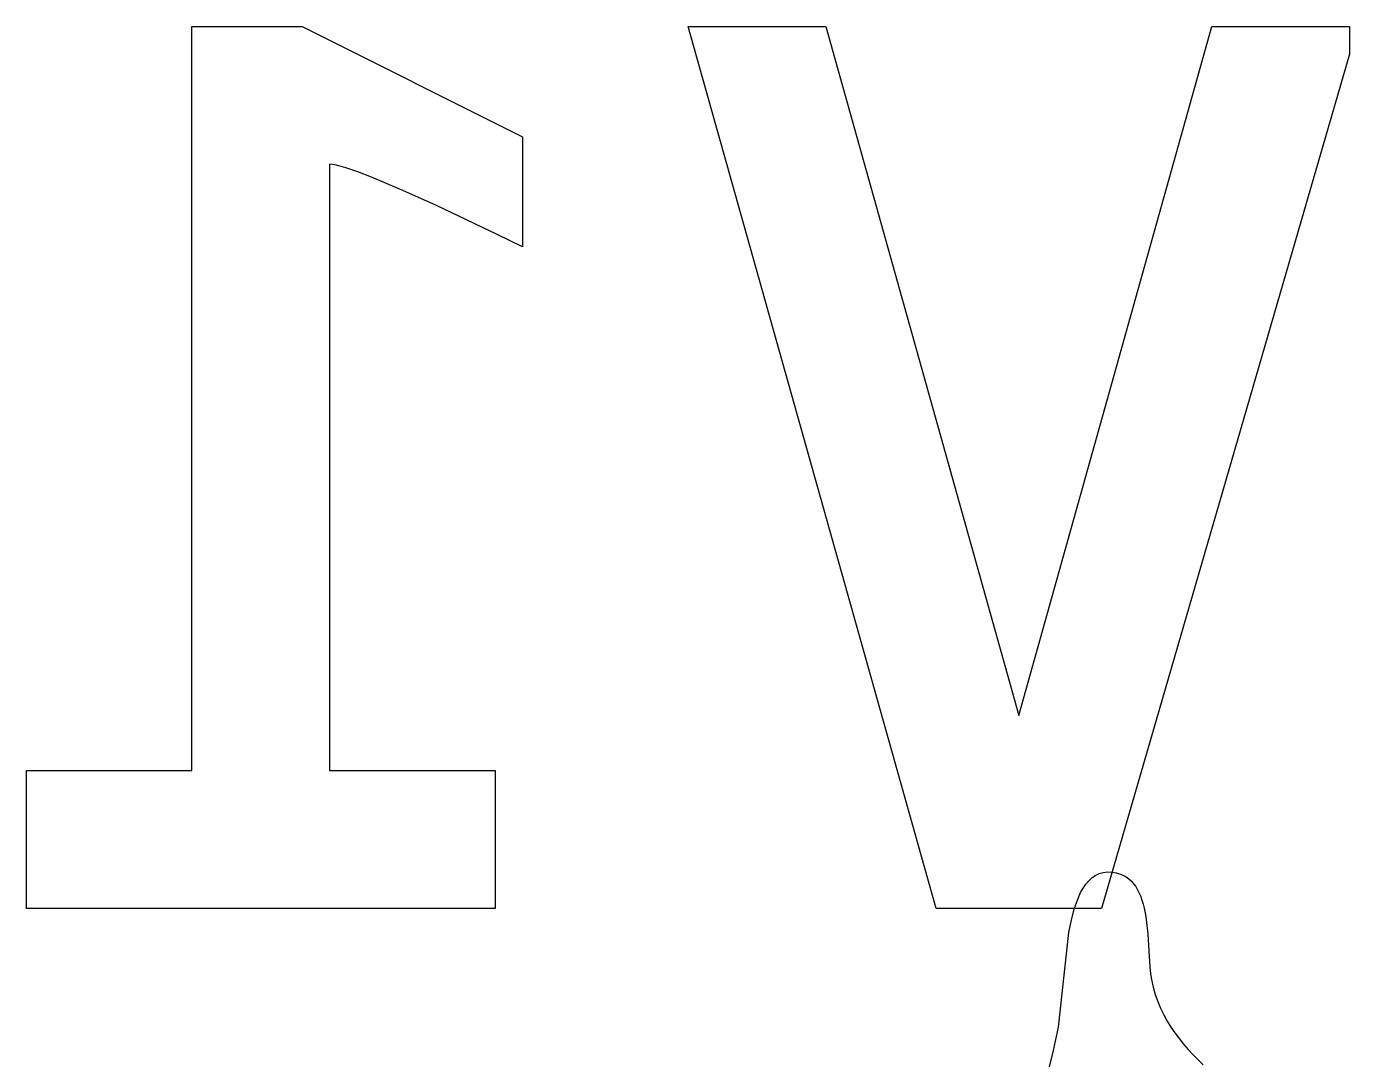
# Model space of a CAD drawing. Extents: x 111.8 to 210.7, y -80.1 to -34.2.
# Drawn here: x 205.386 to 207.079, y -69.545 to -68.223 of the extents above; entities that cross this region are included whole.
import ezdxf

# ---------------------------------------------------------------- set-up
doc = ezdxf.new("R2010")
doc.units = 0
doc.layers.add('BLACK', color=7, linetype='CONTINUOUS')

msp = doc.modelspace()

# ---------------------------------------------------------------- linework, layer by layer
at = {"layer": 'BLACK', "linetype": 'CONTINUOUS'}
for p, q in [((205.597192, -69.175286), (205.597192, -68.223025)), ((205.597192, -68.223025), (205.73827, -68.223025)), ((205.73827, -68.223025), (206.020415, -68.364103)), ((206.549458, -69.351631), (206.232043, -68.223025)), ((206.232043, -68.223025), (206.40839, -68.223025)), ((206.40839, -68.223025), (206.655277, -69.10475)), ((206.655277, -69.10475), (206.902163, -68.223025)), ((206.902163, -68.223025), (207.078511, -68.223025)), ((207.078511, -68.223025), (207.078501, -68.258294)), ((207.078501, -68.258294), (206.761075, -69.351631)), ((206.020415, -68.364103), (206.020415, -68.505178)), ((205.77734, -68.399673), (205.773529, -68.39937)), ((205.773529, -68.39937), (205.773529, -69.175286)), ((205.782114, -68.400558), (205.77734, -68.399673)), ((205.794264, -68.403916), (205.782114, -68.400558)), ((205.80941, -68.409134), (205.794264, -68.403916)), ((205.826984, -68.415902), (205.80941, -68.409134)), ((205.867145, -68.432848), (205.826984, -68.415902)), ((205.910198, -68.452274), (205.867145, -68.432848)), ((205.986799, -68.488646), (205.910198, -68.452274)), ((206.020415, -68.505178), (205.986799, -68.488646)), ((205.385575, -69.316364), (205.385575, -69.175286)), ((205.385575, -69.175286), (205.597192, -69.175286)), ((205.773529, -69.175286), (205.985146, -69.175286)), ((205.985146, -69.175286), (205.985146, -69.281095)), ((205.985146, -69.281095), (205.985156, -69.351631)), ((206.753206, -69.309274), (206.757992, -69.306959)), ((206.757992, -69.306959), (206.763162, -69.305457)), ((206.763162, -69.305457), (206.768732, -69.304817)), ((206.768732, -69.304817), (206.774718, -69.305089)), ((206.774718, -69.305089), (206.779729, -69.305844)), ((206.779729, -69.305844), (206.784352, -69.307099)), ((206.784352, -69.307099), (206.788606, -69.308827)), ((205.385575, -69.351631), (205.385575, -69.316364)), ((206.734428, -69.331315), (206.737553, -69.325676)), ((206.737553, -69.325676), (206.740976, -69.320604)), ((206.740976, -69.320604), (206.744715, -69.316146)), ((206.744715, -69.316146), (206.748785, -69.312353)), ((206.748785, -69.312353), (206.753206, -69.309274)), ((206.788606, -69.308827), (206.792505, -69.311)), ((206.792505, -69.311), (206.796068, -69.313593)), ((206.796068, -69.313593), (206.79931, -69.316576)), ((206.79931, -69.316576), (206.802247, -69.319924)), ((206.802247, -69.319924), (206.804897, -69.323609)), ((206.804897, -69.323609), (206.807276, -69.327605)), ((206.726675, -69.351132), (206.731585, -69.33747)), ((206.731585, -69.33747), (206.734428, -69.331315)), ((206.807276, -69.327605), (206.809399, -69.331883)), ((206.809399, -69.331883), (206.811285, -69.336417)), ((206.811285, -69.336417), (206.812948, -69.341179)), ((206.812948, -69.341179), (206.814406, -69.346144)), ((205.985156, -69.351631), (205.385575, -69.351631)), ((206.761075, -69.351631), (206.549458, -69.351631)), ((206.722688, -69.366267), (206.726675, -69.351132)), ((206.814406, -69.346144), (206.815675, -69.351282)), ((206.815675, -69.351282), (206.817713, -69.361974)), ((206.719487, -69.382479), (206.722688, -69.366267)), ((206.817713, -69.361974), (206.819192, -69.373038)), ((206.819192, -69.373038), (206.820245, -69.384257)), ((206.705927, -69.503526), (206.719487, -69.382479)), ((206.820245, -69.384257), (206.821599, -69.406292)), ((206.821599, -69.406292), (206.822829, -69.426342)), ((206.822829, -69.426342), (206.823726, -69.435081)), ((206.823726, -69.435081), (206.824989, -69.442672)), ((206.824989, -69.442672), (206.827225, -69.452396)), ((206.827225, -69.452396), (206.829947, -69.461737)), ((206.829947, -69.461737), (206.833131, -69.470717)), ((206.833131, -69.470717), (206.83675, -69.479357)), ((206.83675, -69.479357), (206.840781, -69.487677)), ((206.840781, -69.487677), (206.845197, -69.495698)), ((206.699687, -69.533218), (206.705927, -69.503526)), ((206.845197, -69.495698), (206.849973, -69.503441)), ((206.849973, -69.503441), (206.855085, -69.510926)), ((206.855085, -69.510926), (206.860507, -69.518175)), ((206.860507, -69.518175), (206.866214, -69.525209)), ((206.866214, -69.525209), (206.87218, -69.532048)), ((206.692098, -69.564577), (206.699687, -69.533218)), ((206.87218, -69.532048), (206.878381, -69.538713)), ((206.878381, -69.538713), (206.891385, -69.551604))]:
    msp.add_line(p, q, dxfattribs=at)

doc.saveas('drawing.dxf')
